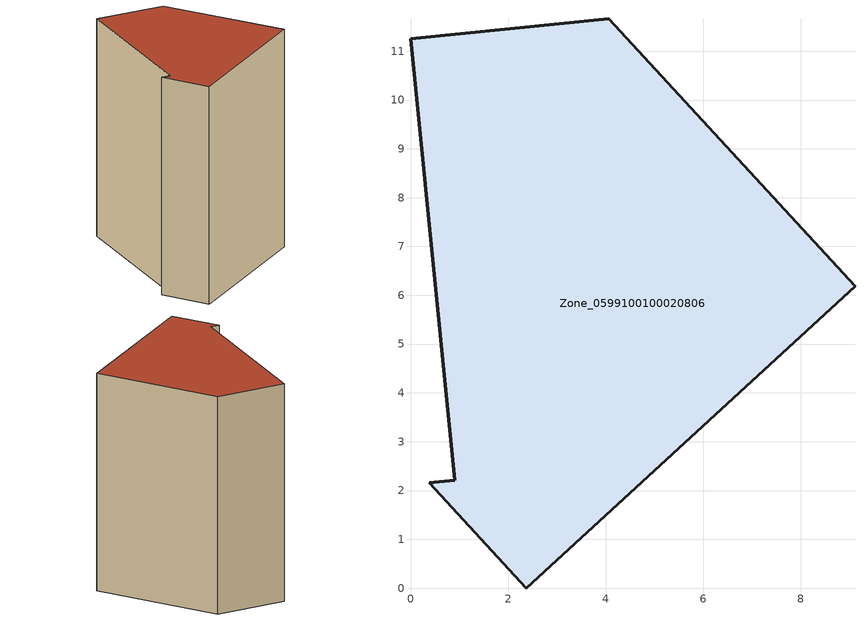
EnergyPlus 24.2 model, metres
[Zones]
Zone_0599100100020806
 floor ground (C_G): 0,11.25 4.06,11.66 9.11,6.18 2.37,0 0.39,2.16 0.91,2.21 z3.24
 wall outside (C_F): 0.39,2.16 2.37,0 9.11,6.18 4.06,11.66 0,11.25 0.91,2.21 0.39,2.16 z3.24:16.2
 roof outside (C_R): 4.06,11.66 0,11.25 0.91,2.21 0.39,2.16 2.37,0 9.11,6.18 z16.2
[BUILDING]
Pand.0599100100020806: North Axis=0; Terrain=City; Loads Convergence Tolerance Value=0.04; Temperature Convergence Tolerance Value=0.4; Solar Distribution=FullExterior; Maximum Number of Warmup Days=25; Minimum Number of Warmup Days=1
[Site:Location]
Rotterdam.The.Hague.AP_ZH_NLD Design_Conditions: Latitude=51.96; Longitude=4.45; Time Zone=1; Elevation=-4.5
[SITE:GROUNDTEMPERATURE:BUILDINGSURFACE]
18, 18, 18, 18, 18, 18, 18, 18, 18, 18, 18, 18
[MATERIAL] Thermal Absorptance=0.9; Solar Absorptance=0.7; Visible Absorptance=0.7
Name | Roughness | Thickness | Conductivity | Density | Specific Heat
G.TC.2015-2018 | MediumSmooth | 0.15 | 0.0428571 | 540 | 1210
F.TC.2015-2018 | Rough | 0.3 | 0.0666667 | 1920 | 840
R.TC.2015-2018 | MediumRough | 0.2 | 0.0333333 | 1500 | 1000
[CONSTRUCTION]
C_G: G.TC.2015-2018
C_F: F.TC.2015-2018
C_R: R.TC.2015-2018
[ZONE]
Zone_0599100100020806: Type=1; Multiplier=1; Ceiling Height=Autocalculate; Volume=Autocalculate; Floor Area=autocalculate; Part of Total Floor Area=Yes
[ZONEINFILTRATION:DESIGNFLOWRATE]
Infil_Zone_0599100100020806: Zone or ZoneList or Space or SpaceList=Zone_0599100100020806; Schedule=AlwaysOn; Design Flow Rate Calculation Method=Flow/Area; Flow Rate per Floor Area=0.0015; Constant Term Coefficient=1; Temperature Term Coefficient=0; Velocity Term Coefficient=0; Velocity Squared Term Coefficient=0
[HVACTEMPLATE:ZONE:IDEALLOADSAIRSYSTEM]
Zone_0599100100020806: Maximum Heating Supply Air Temperature=50; Minimum Cooling Supply Air Temperature=13; Maximum Heating Supply Air Humidity Ratio=0.0156; Minimum Cooling Supply Air Humidity Ratio=0.0077; Heating Limit=NoLimit; Cooling Limit=NoLimit; Dehumidification Control Type=ConstantSensibleHeatRatio; Cooling Sensible Heat Ratio=0.7; Dehumidification Setpoint=60; Humidification Control Type=None; Humidification Setpoint=30; Outdoor Air Method=None; Outdoor Air Flow Rate per Person=0.00944; Outdoor Air Flow Rate per Zone Floor Area=0; Outdoor Air Flow Rate per Zone=0; Demand Controlled Ventilation Type=None; Outdoor Air Economizer Type=NoEconomizer; Heat Recovery Type=None; Sensible Heat Recovery Effectiveness=0.7; Latent Heat Recovery Effectiveness=0.65
[ZONECONTROL:THERMOSTAT]
ThermostatControl_Zone_0599100100020806: Zone or ZoneList=Zone_0599100100020806; Control Type Schedule=DualSetpointControlType; Control 1=Thermostat_Zone_0599100100020806; Temperature Difference Between Cutout And Setpoint=0
[THERMOSTATSETPOINT:DUALSETPOINT]
Thermostat_Zone_0599100100020806: Heating Setpoint Temperature Schedule=HeatingSetpoint_Zone_0599100100020806; Cooling Setpoint Temperature Schedule=CoolingSetpoint_Zone_0599100100020806
[SCHEDULE:COMPACT]
HeatingSetpoint_Zone_0599100100020806: Through: 12/31, For: AllDays, Until: 24:00, 21
CoolingSetpoint_Zone_0599100100020806: Through: 12/31, For: AllDays, Until: 24:00, 24
DualSetpointControlType: Through: 12/31, For: AllDays, Until: 24:00, 4
AlwaysOn: Through: 12/31, For: AllDays, Until: 24:00, 1
